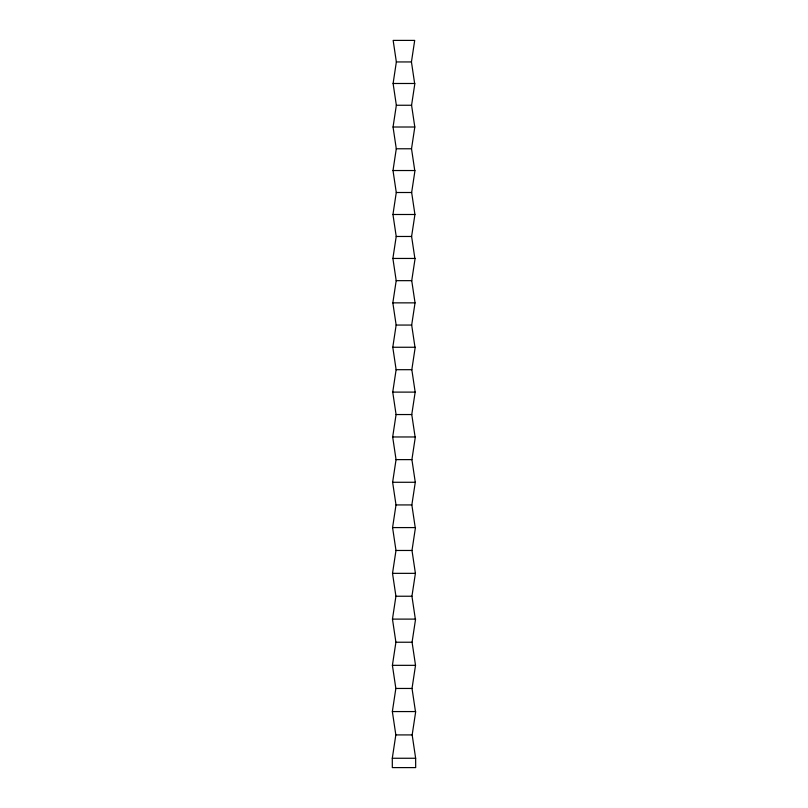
<?xml version="1.0" encoding="UTF-8"?>
<svg xmlns="http://www.w3.org/2000/svg" width="808" height="808" viewBox="0 0 808 808"><rect width="100%" height="100%" fill="white"/><g stroke="black" fill="none" stroke-linecap="round" stroke-linejoin="round"><path stroke-width="1.21" d="M392.355 711.565L415.706 711.565L412.171 734.916L415.645 758.258L415.676 767.6L392.324 767.6L392.294 758.258L395.829 734.916L392.355 711.565L395.849 688.456L392.405 665.337L395.9 642.229L392.466 619.11L395.92 596.233L392.516 573.347L395.981 550.47L392.577 527.584L396.001 504.929L392.627 482.275L396.051 459.621L392.678 436.966L396.071 414.544L392.739 392.112L396.122 369.69L392.789 347.258L396.142 325.058L392.839 302.859L396.193 280.659L392.89 258.449L396.213 236.471L392.951 214.494L396.274 192.506L393.001 170.528L396.284 148.773L393.052 127.008L396.344 105.252L393.102 83.487L396.354 61.943L393.153 40.4L414.696 40.4L411.444 61.943L414.645 83.487M414.756 170.528L411.524 148.773L414.807 127.008L411.575 105.252L414.868 83.487L393.102 83.487M414.878 258.449L411.605 236.471L414.928 214.494L411.656 192.506L414.979 170.528L393.001 170.528M414.989 347.258L411.686 325.058L415.039 302.859L411.737 280.659L415.1 258.449L392.89 258.449M415.11 436.966L411.767 414.544L415.161 392.112L411.827 369.69L415.211 347.258L392.789 347.258M415.231 527.584L411.858 504.929L415.282 482.275L411.908 459.621L415.332 436.966L392.678 436.966M415.342 619.11L411.939 596.233L415.403 573.347L411.999 550.47L415.453 527.584L392.577 527.584M415.464 711.565L412.029 688.456L415.524 665.337L412.08 642.229L415.575 619.11L392.466 619.11M396.354 61.943L411.444 61.943M396.344 105.252L411.575 105.252M393.052 127.008L414.807 127.008M396.284 148.773L411.524 148.773M396.274 192.506L411.656 192.506M392.951 214.494L414.928 214.494M396.213 236.471L411.605 236.471M396.193 280.659L411.737 280.659M392.839 302.859L415.039 302.859M396.142 325.058L411.686 325.058M396.122 369.69L411.827 369.69M392.739 392.112L415.161 392.112M396.071 414.544L411.767 414.544M396.051 459.621L411.908 459.621M392.627 482.275L415.282 482.275M396.001 504.929L411.858 504.929M395.981 550.47L411.999 550.47M392.516 573.347L415.403 573.347M395.92 596.233L411.939 596.233M395.9 642.229L412.08 642.229M392.405 665.337L415.524 665.337M395.849 688.456L412.029 688.456M395.829 734.916L412.171 734.916M392.294 758.258L415.645 758.258"/></g></svg>
